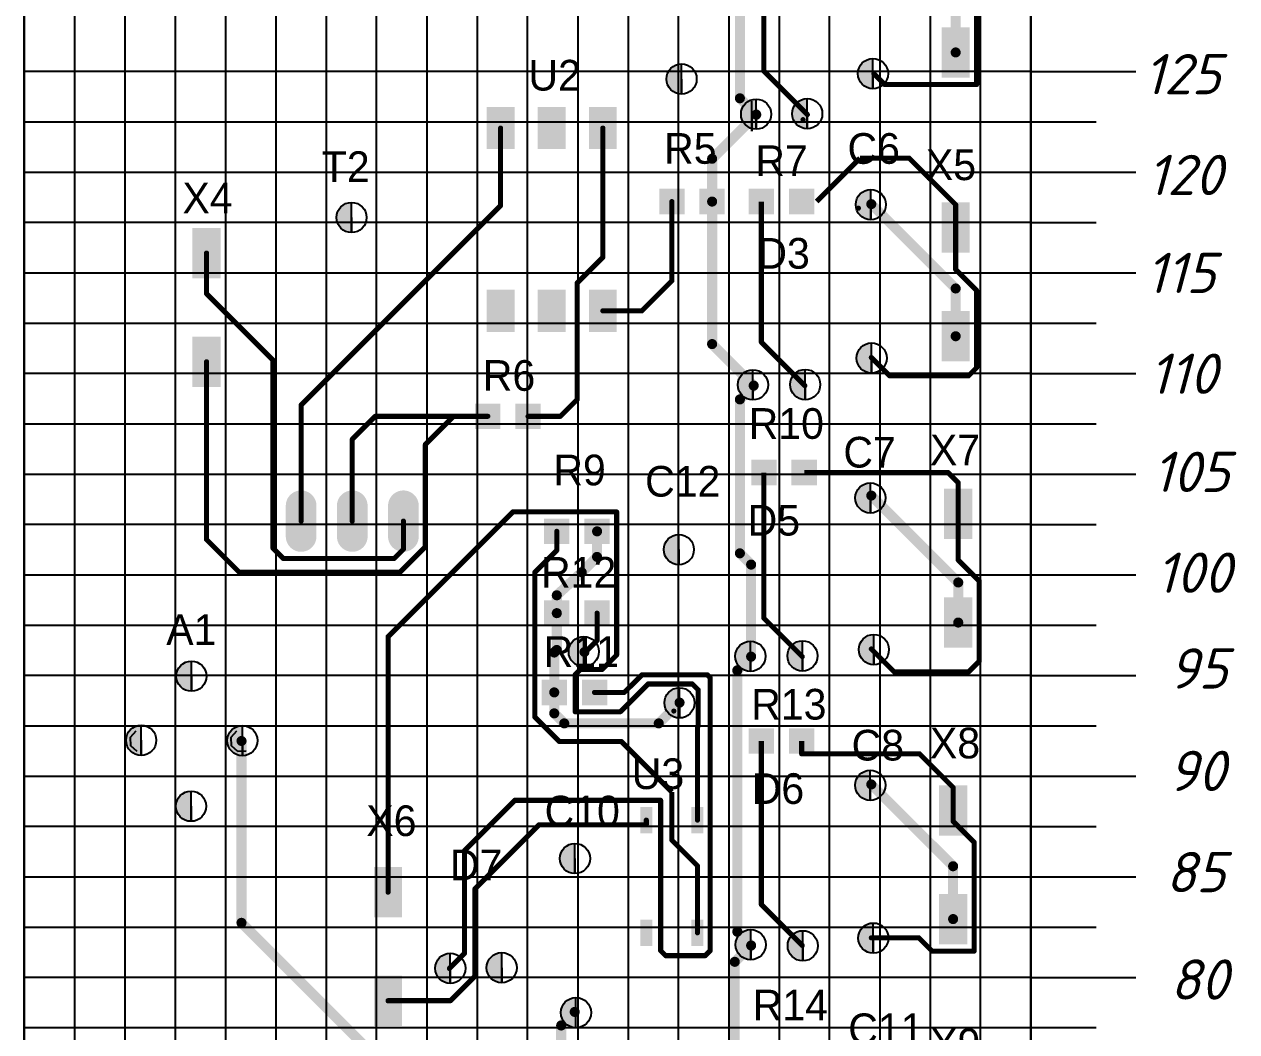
# Model space of a CAD drawing. Header units: millimetres. Extents: x 40 to 3761, y -469 to 920.
# Drawn here: x 2203.2 to 2323.6, y 179.5 to 279.6 of the extents above; entities that cross this region are included whole.
import ezdxf

# ---------------------------------------------------------------- set-up
doc = ezdxf.new("R2010")
doc.units = ezdxf.units.MM
doc.layers.get('Defpoints').update_dxf_attribs({"color": 5})
for name, color, linetype in [('3-размеры', 6, 'Continuous'), ('PDF _Текст', 7, 'Continuous'), ('TopLayer', 1, 'Continuous'), ('TopOverlay', 2, 'Continuous'), ('Слой1', 7, 'Continuous')]:
    doc.layers.add(name, color=color, linetype=linetype)
doc.styles.add('PDF ISOCPEUR Italic', font='isocpeui.ttf')
doc.dimstyles.new('ISO-25', dxfattribs={"dimtxt": 2.5, "dimasz": 2.5, "dimexe": 1.25, "dimexo": 0.625, "dimtad": 1, "dimtxsty": 'Standard', "dimcen": 2.5, "dimadec": 0, "dimazin": 0, "dimtfac": 1, "dimtmove": 0, "dimatfit": 3, "dimfxl": 1, "dimarcsym": 0})

# ---------------------------------------------------------------- blocks, each defined once
blk = doc.blocks.new('*U127')
blk.add_line((0, 1.97), (0, -1.97))
blk = doc.blocks.new('*U128')
at = {"color": 0, "linetype": 'ByBlock', "lineweight": -2, "transparency": 16777216}
for p in [(0, 0), (10, 0), (20, 0), (30, 0), (40, 0), (50, 0), (60, 0), (70, 0), (80, 0), (90, 0)]:
    blk.add_blockref('*U127', p, dxfattribs=at)
blk = doc.blocks.new('*U123')
blk.add_line((3.25, 0), (-3.25, 0))
blk = doc.blocks.new('*U124')
at = {"color": 0, "linetype": 'ByBlock', "lineweight": -2, "transparency": 16777216}
for p in [(0, 0), (0, -5), (0, -10), (0, -15), (0, -20), (0, -25), (0, -30), (0, -35), (0, -40), (0, -45), (0, -50), (0, -55), (0, -60), (0, -65), (0, -70), (0, -75), (0, -80), (0, -85), (0, -90), (0, -95)]:
    blk.add_blockref('*U123', p, dxfattribs=at)
blk = doc.blocks.new('*D138')
at = {"layer": '3-размеры', "color": 0, "lineweight": -2, "transparency": 16777216}
for p, q in [((2202.57, 329.89), (2185.7, 329.89)), ((2186.95, 327.39), (2186.95, 27.39)), ((2202.57, 24.89), (2185.7, 24.89))]:
    blk.add_line(p, q, dxfattribs=at)
at = {"layer": '3-размеры', "color": 0, "transparency": 16777216}
for points in [[(2186.53, 327.39), (2187.37, 327.39), (2186.95, 329.89)], [(2186.53, 27.39), (2187.37, 27.39), (2186.95, 24.89)]]:
    blk.add_solid(points, dxfattribs=at)
at = {"layer": 'Defpoints', "color": 0, "transparency": 16777216}
for p in [(2203.19, 329.89), (2186.95, 24.89), (2203.19, 24.89)]:
    blk.add_point(p, dxfattribs=at)
at = {"layer": '3-размеры', "color": 0, "transparency": 16777216, "insert": (2185.07, 177.39), "char_height": 2.5, "attachment_point": 5, "rotation": 90}
blk.add_mtext('150h12', dxfattribs=at)
blk = doc.blocks.new('*D134')
at = {"layer": '3-размеры', "color": 0, "lineweight": -2, "transparency": 16777216}
for p, q in [((2207.57, 319.89), (2195.61, 319.89)), ((2196.86, 317.39), (2196.86, 32.42)), ((2207.57, 29.92), (2195.61, 29.92))]:
    blk.add_line(p, q, dxfattribs=at)
at = {"layer": '3-размеры', "color": 0, "transparency": 16777216}
for points in [[(2196.44, 317.39), (2197.28, 317.39), (2196.86, 319.89)], [(2196.44, 32.42), (2197.28, 32.42), (2196.86, 29.92)]]:
    blk.add_solid(points, dxfattribs=at)
at = {"layer": 'Defpoints', "color": 0, "transparency": 16777216}
for p in [(2208.19, 319.89), (2196.86, 29.92), (2208.2, 29.92)]:
    blk.add_point(p, dxfattribs=at)
at = {"layer": '3-размеры', "color": 0, "transparency": 16777216, "insert": (2194.99, 174.91), "char_height": 2.5, "attachment_point": 5, "rotation": 90}
blk.add_mtext('145%%P0.2', dxfattribs=at)
blk = doc.blocks.new('*U129')
for p, q in [((5, 152.5), (5, -152.5)), ((-5, 147.5), (-5, -152.5)), ((0.01, -152.5), (0.01, 147.5))]:
    blk.add_line(p, q)
blk = doc.blocks.new('*U130')
at = {"color": 0, "linetype": 'ByBlock', "lineweight": -2, "transparency": 16777216}
for p in [(0, 0), (15, 0), (30, 0), (45, 0), (60, 0), (75, 0), (90, 0)]:
    blk.add_blockref('*U129', p, dxfattribs=at)
blk = doc.blocks.new('*U131')
for p, q in [((50, 5), (-50, 5)), ((-50, 0), (50, 0)), ((-50, -5), (50, -5))]:
    blk.add_line(p, q)
blk = doc.blocks.new('*U132')
at = {"color": 0, "linetype": 'ByBlock', "lineweight": -2, "transparency": 16777216}
for p in [(0, 240), (0, 225), (0, 210), (0, 195), (0, 180), (0, 165), (0, 150)]:
    blk.add_blockref('*U131', p, dxfattribs=at)

msp = doc.modelspace()

# ---------------------------------------------------------------- hatches: boundary and pattern name
h = msp.add_hatch(color=256)
h.dxf.hatch_style = 1
h.paths.add_polyline_path([(2287.5, 276.178, 0.4142136), (2286, 274.678, 0.4142136), (2287.5, 273.178), (2287.5, 274.678)])
h = msp.add_hatch(color=256)
h.dxf.hatch_style = 1
h.paths.add_polyline_path([(2268.489, 275.647, 0.4142136), (2266.989, 274.147, 0.4142136), (2268.489, 272.647), (2268.489, 274.147)])
h = msp.add_hatch(color=256)
h.dxf.hatch_style = 1
h.paths.add_polyline_path([(2275.898, 272.156, 0.4142136), (2274.398, 270.656, 0.4142136), (2275.898, 269.156), (2275.898, 270.656)])
h = msp.add_hatch(color=256)
h.dxf.hatch_style = 1
h.paths.add_polyline_path([(2280.973, 272.198, 0.4142136), (2279.473, 270.698, 0.4142136), (2280.973, 269.198), (2280.973, 270.698)])
h = msp.add_hatch(color=256)
h.dxf.hatch_style = 1
h.paths.add_polyline_path([(2287.29, 263.165, 0.4142136), (2285.79, 261.665, 0.4142136), (2287.29, 260.165), (2287.29, 261.665)])
h = msp.add_hatch(color=256)
h.dxf.hatch_style = 1
h.paths.add_polyline_path([(2235.706, 261.882, 0.4142136), (2234.206, 260.382, 0.4142136), (2235.706, 258.882), (2235.706, 260.382)])
h = msp.add_hatch(color=256)
h.dxf.hatch_style = 1
h.paths.add_polyline_path([(2287.37, 247.921, 0.4142136), (2285.87, 246.421, 0.4142136), (2287.37, 244.921), (2287.37, 246.421)])
h = msp.add_hatch(color=256)
h.dxf.hatch_style = 1
h.paths.add_polyline_path([(2275.578, 245.261, 0.4142136), (2274.078, 243.761, 0.4142136), (2275.578, 242.261), (2275.578, 243.761)])
h = msp.add_hatch(color=256)
h.dxf.hatch_style = 1
h.paths.add_polyline_path([(2280.772, 245.286, 0.4142136), (2279.272, 243.786, 0.4142136), (2280.772, 242.286), (2280.772, 243.786)])
h = msp.add_hatch(color=256)
h.dxf.hatch_style = 1
h.paths.add_polyline_path([(2287.246, 234.023, 0.4142136), (2285.746, 232.523, 0.4142136), (2287.246, 231.023), (2287.246, 232.523)])
h = msp.add_hatch(color=256)
h.dxf.hatch_style = 1
h.paths.add_polyline_path([(2268.222, 228.888, 0.4142136), (2266.722, 227.388, 0.4142136), (2268.222, 225.888), (2268.222, 227.388)])
h = msp.add_hatch(color=256)
h.dxf.hatch_style = 1
h.paths.add_polyline_path([(2258.776, 218.75, 0.4142136), (2257.276, 217.25, 0.4142136), (2258.776, 215.75), (2258.776, 217.25)])
h = msp.add_hatch(color=256)
h.dxf.hatch_style = 1
h.paths.add_polyline_path([(2275.332, 218.293, 0.4142136), (2273.832, 216.793, 0.4142136), (2275.332, 215.293), (2275.332, 216.793)])
h = msp.add_hatch(color=256)
h.dxf.hatch_style = 1
h.paths.add_polyline_path([(2280.502, 218.327, 0.4142136), (2279.002, 216.827, 0.4142136), (2280.502, 215.327), (2280.502, 216.827)])
h = msp.add_hatch(color=256)
h.dxf.hatch_style = 1
h.paths.add_polyline_path([(2287.594, 218.956, 0.4142136), (2286.094, 217.456, 0.4142136), (2287.594, 215.956), (2287.594, 217.456)])
h = msp.add_hatch(color=256)
h.dxf.hatch_style = 1
h.paths.add_polyline_path([(2219.797, 216.31, 0.4142136), (2218.297, 214.81, 0.4142136), (2219.797, 213.31), (2219.797, 214.81)])
h = msp.add_hatch(color=256)
h.dxf.hatch_style = 1
h.paths.add_polyline_path([(2268.283, 213.659, 0.4142136), (2266.783, 212.159, 0.4142136), (2268.283, 210.659), (2268.283, 212.159)])
h = msp.add_hatch(color=256)
h.dxf.hatch_style = 1
h.paths.add_polyline_path([(2214.808, 209.944, 0.4142136), (2213.308, 208.444, 0.4142136), (2214.808, 206.944), (2214.808, 208.444)])
h = msp.add_hatch(color=256)
h.dxf.hatch_style = 1
h.paths.add_polyline_path([(2224.861, 209.912, 0.4142136), (2223.361, 208.412, 0.4142136), (2224.861, 206.912), (2224.861, 208.412)])
h = msp.add_hatch(color=256)
h.dxf.hatch_style = 1
h.paths.add_polyline_path([(2287.234, 205.475, 0.4142136), (2285.734, 203.975, 0.4142136), (2287.234, 202.475), (2287.234, 203.975)])
h = msp.add_hatch(color=256)
h.dxf.hatch_style = 1
h.paths.add_polyline_path([(2219.758, 203.392, 0.4142136), (2218.258, 201.892, 0.4142136), (2219.758, 200.392), (2219.758, 201.892)])
h = msp.add_hatch(color=256)
h.dxf.hatch_style = 1
h.paths.add_polyline_path([(2257.898, 198.195, 0.4142136), (2256.398, 196.695, 0.4142136), (2257.898, 195.195), (2257.898, 196.695)])
h = msp.add_hatch(color=256)
h.dxf.hatch_style = 1
h.paths.add_polyline_path([(2275.36, 189.634, 0.4142136), (2273.86, 188.134, 0.4142136), (2275.36, 186.634), (2275.36, 188.134)])
h = msp.add_hatch(color=256)
h.dxf.hatch_style = 1
h.paths.add_polyline_path([(2280.534, 189.526, 0.4142136), (2279.034, 188.026, 0.4142136), (2280.534, 186.526), (2280.534, 188.026)])
h = msp.add_hatch(color=256)
h.dxf.hatch_style = 1
h.paths.add_polyline_path([(2287.538, 190.289, 0.4142136), (2286.038, 188.789, 0.4142136), (2287.538, 187.289), (2287.538, 188.789)])
h = msp.add_hatch(color=256)
h.dxf.hatch_style = 1
h.paths.add_polyline_path([(2245.514, 187.288, 0.4142136), (2244.014, 185.788, 0.4142136), (2245.514, 184.288), (2245.514, 185.788)])
h = msp.add_hatch(color=256)
h.dxf.hatch_style = 1
h.paths.add_polyline_path([(2250.621, 187.345, 0.4142136), (2249.121, 185.845, 0.4142136), (2250.621, 184.345), (2250.621, 185.845)])
h = msp.add_hatch(color=256)
h.dxf.hatch_style = 1
h.paths.add_polyline_path([(2258.001, 182.88, 0.4142136), (2256.501, 181.38, 0.4142136), (2258.001, 179.88)])

# ---------------------------------------------------------------- linework, layer by layer
for p, q in [((2203.192, 24.89), (2203.192, 324.89)), ((2303.192, 24.89), (2303.192, 324.89)), ((2303.192, 322.39), (2303.192, 24.89))]:
    msp.add_line(p, q)
at = {"layer": 'TopLayer'}
for p, q in [((2213.735, 208.754), (2214.308, 209.379)), ((2213.772, 207.907), (2213.735, 208.754)), ((2223.735, 208.754), (2224.308, 209.379)), ((2223.772, 207.907), (2223.735, 208.754)), ((2214.397, 207.334), (2213.772, 207.907)), ((2224.397, 207.334), (2223.772, 207.907)), ((2225.244, 207.371), (2224.397, 207.334))]:
    msp.add_line(p, q, dxfattribs=at)
for points, const_width in [([(2274.284, 272.231), (2274.284, 297.174)], 1), ([(2276.672, 274.923), (2276.672, 289.909)], 0.508), ([(2295.722, 276.785), (2295.722, 281.781)], 1), ([(2297.805, 273.602), (2297.805, 282.035)], 0.508), ([(2280.99, 270.605), (2276.672, 274.923)], 0.508), ([(2288.661, 273.602), (2287.594, 274.669)], 0.508), ([(2297.805, 273.602), (2288.661, 273.602)], 0.508), ([(2275.91, 270.605), (2274.284, 272.231)], 1), ([(2275.91, 270.605), (2271.528, 266.223)], 1), ([(2250.51, 261.563), (2250.51, 269.271)], 0.508), ([(2260.67, 256.432), (2260.67, 269.271)], 0.508), ([(2271.528, 261.969), (2271.528, 266.223)], 1), ([(2286.222, 266.287), (2281.904, 261.969)], 0.508), ([(2291.099, 266.287), (2286.222, 266.287)], 0.508), ([(2295.722, 261.664), (2291.099, 266.287)], 0.508), ([(2250.51, 261.563), (2230.698, 241.751)], 0.508), ([(2267.528, 254.095), (2267.528, 261.969)], 0.508), ([(2271.528, 247.809), (2271.528, 261.969)], 1), ([(2276.418, 247.999), (2276.418, 261.969)], 0.508), ([(2295.722, 253.333), (2287.34, 261.715)], 1), ([(2295.722, 259.391), (2295.722, 261.664)], 0.508), ([(2295.722, 255.213), (2295.722, 259.391)], 0.508), ([(2221.3, 252.825), (2221.3, 256.851)], 0.508), ([(2260.67, 256.432), (2258.13, 253.892)], 0.508), ([(2297.805, 253.13), (2295.722, 255.213)], 0.508), ([(2267.528, 254.095), (2264.544, 251.111)], 0.508), ([(2227.904, 246.221), (2221.3, 252.825)], 0.508), ([(2258.13, 242.31), (2258.13, 253.892)], 0.508), ([(2295.722, 248.591), (2295.722, 253.333)], 1), ([(2297.805, 245.459), (2297.805, 253.13)], 0.508), ([(2264.544, 251.111), (2260.67, 251.111)], 0.508), ([(2275.656, 243.681), (2271.528, 247.809)], 1), ([(2280.736, 243.681), (2276.418, 247.999)], 0.508), ([(2221.3, 228.39), (2221.3, 246.051)], 0.508), ([(2227.904, 227.527), (2227.904, 246.221)], 0.508), ([(2289.169, 244.646), (2287.34, 246.475)], 0.508), ([(2296.992, 244.646), (2289.169, 244.646)], 0.508), ([(2297.805, 245.459), (2296.992, 244.646)], 0.508), ([(2275.656, 243.681), (2274.284, 242.31)], 1), ([(2258.13, 242.31), (2256.454, 240.633)], 0.508), ([(2274.284, 227.019), (2274.284, 242.31)], 1), ([(2230.698, 230.219), (2230.698, 241.751)], 0.508), ([(2238.064, 240.633), (2235.778, 238.347)], 0.508), ([(2245.836, 240.633), (2238.064, 240.633)], 0.508), ([(2245.836, 240.633), (2243.042, 237.839)], 0.508), ([(2249.24, 240.633), (2245.836, 240.633)], 0.508), ([(2256.454, 240.633), (2253.24, 240.633)], 0.508), ([(2235.778, 230.219), (2235.778, 238.347)], 0.508), ([(2243.042, 227.679), (2243.042, 237.839)], 0.508), ([(2276.672, 220.567), (2276.672, 235.045)], 0.508), ([(2294.96, 235.045), (2280.672, 235.045)], 0.508), ([(2295.976, 234.029), (2294.96, 235.045)], 0.508), ([(2295.976, 230.943), (2295.976, 234.029)], 0.508), ([(2230.698, 231.743), (2230.698, 228.695)], 3.048), ([(2235.778, 231.743), (2235.778, 228.695)], 3.048), ([(2240.858, 231.743), (2240.858, 228.695)], 3.048), ([(2295.976, 224.123), (2287.34, 232.759)], 1), ([(2251.729, 231.134), (2239.334, 218.738)], 0.508), ([(2262.042, 231.134), (2251.729, 231.134)], 0.508), ([(2262.042, 216.913), (2262.042, 231.134)], 0.508), ([(2240.858, 227.419), (2240.858, 230.219)], 0.508), ([(2295.976, 226.358), (2295.976, 230.943)], 0.508), ([(2256.098, 227.324), (2256.098, 229.203)], 0.508), ([(2260.098, 226.663), (2260.098, 229.203)], 1), ([(2224.551, 225.139), (2221.3, 228.39)], 0.508), ([(2228.92, 226.511), (2227.904, 227.527)], 0.508), ([(2240.858, 227.419), (2239.95, 226.511)], 0.508), ([(2243.042, 227.679), (2240.502, 225.139)], 0.508), ([(2239.95, 226.511), (2228.92, 226.511)], 0.508), ([(2256.098, 227.324), (2253.914, 225.139)], 0.508), ([(2260.098, 226.663), (2258.574, 225.139)], 1), ([(2275.402, 225.901), (2274.284, 227.019)], 1), ([(2298.059, 224.276), (2295.976, 226.358)], 0.508), ([(2240.502, 225.139), (2224.551, 225.139)], 0.508), ([(2253.914, 210.763), (2253.914, 225.139)], 0.508), ([(2258.574, 225.139), (2256.098, 222.853)], 1), ([(2275.402, 216.757), (2275.402, 225.901)], 1), ([(2295.976, 220.143), (2295.976, 224.123)], 1), ([(2298.059, 216.3), (2298.059, 224.276)], 0.508), ([(2256.098, 221.075), (2256.098, 222.853)], 1), ([(2256.098, 217.418), (2256.098, 221.075)], 1), ([(2260.098, 218.37), (2260.098, 221.075)], 0.508), ([(2280.482, 216.757), (2276.672, 220.567)], 0.508), ([(2239.334, 193.351), (2239.334, 218.738)], 0.508), ([(2260.098, 218.37), (2258.892, 217.164)], 0.508), ([(2256.098, 217.418), (2255.844, 217.164)], 1), ([(2255.844, 213.201), (2255.844, 217.164)], 1), ([(2262.042, 216.913), (2260.615, 215.487)], 0.508), ([(2275.402, 216.757), (2274.03, 215.386)], 1), ([(2289.626, 215.233), (2287.34, 217.519)], 0.508), ([(2258.435, 215.487), (2257.927, 214.979)], 0.508), ([(2260.615, 215.487), (2258.435, 215.487)], 0.508), ([(2274.03, 189.427), (2274.03, 215.386)], 1), ([(2298.059, 216.3), (2296.992, 215.233)], 0.508), ([(2257.927, 211.277), (2257.927, 214.979)], 0.508), ([(2264.55, 214.947), (2262.804, 213.201)], 0.508), ([(2271.052, 214.947), (2264.55, 214.947)], 0.508), ([(2271.338, 214.661), (2271.052, 214.947)], 0.508), ([(2271.338, 187.547), (2271.338, 214.661)], 0.508), ([(2296.992, 215.233), (2289.626, 215.233)], 0.508), ([(2255.844, 211.118), (2255.844, 213.201)], 1), ([(2262.804, 213.201), (2259.844, 213.201)], 0.508), ([(2265.166, 214.039), (2262.404, 211.277)], 0.508), ([(2269.56, 214.039), (2265.166, 214.039)], 0.508), ([(2270.144, 213.455), (2269.56, 214.039)], 0.508), ([(2270.144, 209.874), (2270.144, 213.455)], 0.508), ([(2268.29, 212.185), (2266.228, 210.123)], 1), ([(2256.352, 208.324), (2253.914, 210.763)], 0.508), ([(2256.839, 210.123), (2255.844, 211.118)], 1), ([(2262.404, 211.277), (2257.927, 211.277)], 0.508), ([(2266.228, 210.123), (2256.839, 210.123)], 1), ([(2270.144, 209.874), (2270.068, 209.798)], 0.508), ([(2270.068, 200.513), (2270.068, 209.798)], 0.508), ([(2224.776, 190.306), (2224.776, 208.375)], 1), ([(2262.499, 208.324), (2256.352, 208.324)], 0.508), ([(2267.528, 203.295), (2262.499, 208.324)], 0.508), ([(2276.418, 192.119), (2276.418, 208.375)], 0.508), ([(2280.418, 207.105), (2280.418, 208.375)], 0.508), ([(2292.115, 207.105), (2280.418, 207.105)], 0.508), ([(2295.468, 203.752), (2292.115, 207.105)], 0.508), ([(2295.468, 195.929), (2287.34, 204.057)], 1), ([(2295.468, 201.479), (2295.468, 203.752)], 0.508), ([(2251.932, 202.482), (2246.925, 197.475)], 0.508), ([(2266.41, 202.482), (2251.932, 202.482)], 0.508), ([(2266.41, 187.547), (2266.41, 202.482)], 0.508), ([(2267.528, 198.52), (2267.528, 203.295)], 0.508), ([(2295.468, 200.4), (2295.468, 201.479)], 0.508), ([(2254.32, 200.044), (2247.97, 193.694)], 0.508), ([(2264.988, 200.044), (2254.32, 200.044)], 0.508), ([(2264.988, 200.044), (2264.988, 200.513)], 0.508), ([(2297.551, 198.317), (2295.468, 200.4)], 0.508), ([(2270.068, 195.98), (2267.528, 198.52)], 0.508), ([(2246.925, 187.265), (2246.925, 197.475)], 0.508), ([(2297.551, 187.496), (2297.551, 198.317)], 0.508), ([(2295.468, 190.679), (2295.468, 195.929)], 1), ([(2270.068, 189.313), (2270.068, 195.98)], 0.508), ([(2247.97, 185.007), (2247.97, 193.694)], 0.508), ([(2280.482, 188.055), (2276.418, 192.119)], 0.508), ([(2239.778, 175.304), (2224.776, 190.306)], 1), ([(2275.402, 188.055), (2274.03, 189.427)], 1), ([(2275.402, 188.055), (2273.776, 186.43)], 1), ([(2292.064, 188.817), (2287.34, 188.817)], 0.508), ([(2293.385, 187.496), (2292.064, 188.817)], 0.508), ([(2246.925, 187.265), (2245.43, 185.769)], 0.508), ([(2266.918, 187.039), (2266.41, 187.547)], 0.508), ([(2270.83, 187.039), (2266.918, 187.039)], 0.508), ([(2271.338, 187.547), (2270.83, 187.039)], 0.508), ([(2273.776, 158.947), (2273.776, 186.43)], 1), ([(2297.551, 187.496), (2293.385, 187.496)], 0.508), ([(2247.97, 185.007), (2245.532, 182.569)], 0.508), ([(2245.532, 182.569), (2239.334, 182.569)], 0.508), ([(2239.334, 182.551), (2239.334, 182.569)], 0.508), ([(2257.876, 181.451), (2256.53, 180.105)], 1), ([(2256.53, 173.847), (2256.53, 180.105)], 1)]:
    msp.add_lwpolyline(points, dxfattribs=dict(at, const_width=const_width))
for points, const_width in [([(2295.972, 276.785, -1), (2295.472, 276.785, -1)], 0.5), ([(2276.799, 274.923, -1), (2276.545, 274.923, -1)], 0.254), ([(2276.799, 274.923, -1), (2276.545, 274.923, -1)], 0.254), ([(2287.721, 274.669, -1), (2287.467, 274.669, -1)], 0.254), ([(2288.788, 273.602, -1), (2288.534, 273.602, -1)], 0.254), ([(2288.788, 273.602, -1), (2288.534, 273.602, -1)], 0.254), ([(2297.932, 273.602, -1), (2297.678, 273.602, -1)], 0.254), ([(2297.932, 273.602, -1), (2297.678, 273.602, -1)], 0.254), ([(2274.534, 272.231, -1), (2274.034, 272.231, -1)], 0.5), ([(2274.534, 272.231, -1), (2274.034, 272.231, -1)], 0.5), ([(2276.16, 270.605, -1), (2275.66, 270.605, -1)], 0.5), ([(2276.16, 270.605, -1), (2275.66, 270.605, -1)], 0.5), ([(2280.684, 270.107, -1), (2280.43, 270.107, -1)], 0.254), ([(2281.117, 270.605, -1), (2280.863, 270.605, -1)], 0.254), ([(2250.637, 269.271, -1), (2250.383, 269.271, -1)], 0.254), ([(2260.797, 269.271, -1), (2260.543, 269.271, -1)], 0.254), ([(2271.778, 266.223, -1), (2271.278, 266.223, -1)], 0.5), ([(2271.778, 266.223, -1), (2271.278, 266.223, -1)], 0.5), ([(2291.226, 266.287, -1), (2290.972, 266.287, -1)], 0.254), ([(2291.226, 266.287, -1), (2290.972, 266.287, -1)], 0.254), ([(2250.637, 261.563, -1), (2250.383, 261.563, -1)], 0.254), ([(2250.637, 261.563, -1), (2250.383, 261.563, -1)], 0.254), ([(2267.655, 261.969, -1), (2267.401, 261.969, -1)], 0.254), ([(2271.778, 261.969, -1), (2271.278, 261.969, -1)], 0.5), ([(2271.778, 261.969, -1), (2271.278, 261.969, -1)], 0.5), ([(2286.191, 261.311, -1), (2285.937, 261.311, -1)], 0.254), ([(2286.191, 261.311, -1), (2285.937, 261.311, -1)], 0.254), ([(2287.59, 261.715, -1), (2287.09, 261.715, -1)], 0.5), ([(2295.849, 261.664, -1), (2295.595, 261.664, -1)], 0.254), ([(2295.849, 261.664, -1), (2295.595, 261.664, -1)], 0.254), ([(2295.849, 259.391, -1), (2295.595, 259.391, -1)], 0.254), ([(2295.849, 259.391, -1), (2295.595, 259.391, -1)], 0.254), ([(2221.427, 256.851, -1), (2221.173, 256.851, -1)], 0.254), ([(2260.797, 256.432, -1), (2260.543, 256.432, -1)], 0.254), ([(2260.797, 256.432, -1), (2260.543, 256.432, -1)], 0.254), ([(2295.849, 255.213, -1), (2295.595, 255.213, -1)], 0.254), ([(2295.849, 255.213, -1), (2295.595, 255.213, -1)], 0.254), ([(2267.655, 254.095, -1), (2267.401, 254.095, -1)], 0.254), ([(2267.655, 254.095, -1), (2267.401, 254.095, -1)], 0.254), ([(2221.427, 252.825, -1), (2221.173, 252.825, -1)], 0.254), ([(2221.427, 252.825, -1), (2221.173, 252.825, -1)], 0.254), ([(2258.257, 253.892, -1), (2258.003, 253.892, -1)], 0.254), ([(2258.257, 253.892, -1), (2258.003, 253.892, -1)], 0.254), ([(2295.972, 253.333, -1), (2295.472, 253.333, -1)], 0.5), ([(2295.972, 253.333, -1), (2295.472, 253.333, -1)], 0.5), ([(2297.932, 253.13, -1), (2297.678, 253.13, -1)], 0.254), ([(2297.932, 253.13, -1), (2297.678, 253.13, -1)], 0.254), ([(2260.797, 251.111, -1), (2260.543, 251.111, -1)], 0.254), ([(2264.671, 251.111, -1), (2264.417, 251.111, -1)], 0.254), ([(2264.671, 251.111, -1), (2264.417, 251.111, -1)], 0.254), ([(2271.778, 247.809, -1), (2271.278, 247.809, -1)], 0.5), ([(2271.778, 247.809, -1), (2271.278, 247.809, -1)], 0.5), ([(2276.545, 247.999, -1), (2276.291, 247.999, -1)], 0.254), ([(2276.545, 247.999, -1), (2276.291, 247.999, -1)], 0.254), ([(2295.972, 248.591, -1), (2295.472, 248.591, -1)], 0.5), ([(2221.427, 246.051, -1), (2221.173, 246.051, -1)], 0.254), ([(2228.031, 246.221, -1), (2227.777, 246.221, -1)], 0.254), ([(2228.031, 246.221, -1), (2227.777, 246.221, -1)], 0.254), ([(2287.467, 246.475, -1), (2287.213, 246.475, -1)], 0.254), ([(2289.296, 244.646, -1), (2289.042, 244.646, -1)], 0.254), ([(2289.296, 244.646, -1), (2289.042, 244.646, -1)], 0.254), ([(2297.119, 244.646, -1), (2296.865, 244.646, -1)], 0.254), ([(2297.119, 244.646, -1), (2296.865, 244.646, -1)], 0.254), ([(2297.932, 245.459, -1), (2297.678, 245.459, -1)], 0.254), ([(2297.932, 245.459, -1), (2297.678, 245.459, -1)], 0.254), ([(2275.906, 243.681, -1), (2275.406, 243.681, -1)], 0.5), ([(2275.906, 243.681, -1), (2275.406, 243.681, -1)], 0.5), ([(2280.863, 243.681, -1), (2280.609, 243.681, -1)], 0.254), ([(2258.257, 242.31, -1), (2258.003, 242.31, -1)], 0.254), ([(2258.257, 242.31, -1), (2258.003, 242.31, -1)], 0.254), ([(2274.534, 242.31, -1), (2274.034, 242.31, -1)], 0.5), ([(2274.534, 242.31, -1), (2274.034, 242.31, -1)], 0.5), ([(2230.825, 241.751, -1), (2230.571, 241.751, -1)], 0.254), ([(2230.825, 241.751, -1), (2230.571, 241.751, -1)], 0.254), ([(2238.191, 240.633, -1), (2237.937, 240.633, -1)], 0.254), ([(2238.191, 240.633, -1), (2237.937, 240.633, -1)], 0.254), ([(2245.963, 240.633, -1), (2245.709, 240.633, -1)], 0.254), ([(2245.963, 240.633, -1), (2245.709, 240.633, -1)], 0.254), ([(2245.963, 240.633, -1), (2245.709, 240.633, -1)], 0.254), ([(2249.367, 240.633, -1), (2249.113, 240.633, -1)], 0.254), ([(2253.367, 240.633, -1), (2253.113, 240.633, -1)], 0.254), ([(2256.581, 240.633, -1), (2256.327, 240.633, -1)], 0.254), ([(2256.581, 240.633, -1), (2256.327, 240.633, -1)], 0.254), ([(2235.905, 238.347, -1), (2235.651, 238.347, -1)], 0.254), ([(2235.905, 238.347, -1), (2235.651, 238.347, -1)], 0.254), ([(2243.169, 237.839, -1), (2242.915, 237.839, -1)], 0.254), ([(2243.169, 237.839, -1), (2242.915, 237.839, -1)], 0.254), ([(2295.087, 235.045, -1), (2294.833, 235.045, -1)], 0.254), ([(2295.087, 235.045, -1), (2294.833, 235.045, -1)], 0.254), ([(2296.103, 234.029, -1), (2295.849, 234.029, -1)], 0.254), ([(2296.103, 234.029, -1), (2295.849, 234.029, -1)], 0.254), ([(2231.46, 231.743, -1), (2229.936, 231.743, -1)], 1.524), ([(2236.54, 231.743, -1), (2235.016, 231.743, -1)], 1.524), ([(2241.62, 231.743, -1), (2240.096, 231.743, -1)], 1.524), ([(2287.59, 232.759, -1), (2287.09, 232.759, -1)], 0.5), ([(2251.856, 231.134, -1), (2251.602, 231.134, -1)], 0.254), ([(2251.856, 231.134, -1), (2251.602, 231.134, -1)], 0.254), ([(2262.169, 231.134, -1), (2261.915, 231.134, -1)], 0.254), ([(2262.169, 231.134, -1), (2261.915, 231.134, -1)], 0.254), ([(2231.46, 228.695, -1), (2229.936, 228.695, -1)], 1.524), ([(2230.825, 230.219, -1), (2230.571, 230.219, -1)], 0.254), ([(2236.54, 228.695, -1), (2235.016, 228.695, -1)], 1.524), ([(2235.905, 230.219, -1), (2235.651, 230.219, -1)], 0.254), ([(2241.62, 228.695, -1), (2240.096, 228.695, -1)], 1.524), ([(2240.985, 230.219, -1), (2240.731, 230.219, -1)], 0.254), ([(2296.103, 230.943, -1), (2295.849, 230.943, -1)], 0.254), ([(2296.103, 230.943, -1), (2295.849, 230.943, -1)], 0.254), ([(2256.225, 229.203, -1), (2255.971, 229.203, -1)], 0.254), ([(2260.348, 229.203, -1), (2259.848, 229.203, -1)], 0.5), ([(2221.427, 228.39, -1), (2221.173, 228.39, -1)], 0.254), ([(2221.427, 228.39, -1), (2221.173, 228.39, -1)], 0.254), ([(2228.031, 227.527, -1), (2227.777, 227.527, -1)], 0.254), ([(2228.031, 227.527, -1), (2227.777, 227.527, -1)], 0.254), ([(2240.985, 227.419, -1), (2240.731, 227.419, -1)], 0.254), ([(2240.985, 227.419, -1), (2240.731, 227.419, -1)], 0.254), ([(2243.169, 227.679, -1), (2242.915, 227.679, -1)], 0.254), ([(2243.169, 227.679, -1), (2242.915, 227.679, -1)], 0.254), ([(2229.047, 226.511, -1), (2228.793, 226.511, -1)], 0.254), ([(2229.047, 226.511, -1), (2228.793, 226.511, -1)], 0.254), ([(2240.077, 226.511, -1), (2239.823, 226.511, -1)], 0.254), ([(2240.077, 226.511, -1), (2239.823, 226.511, -1)], 0.254), ([(2256.225, 227.324, -1), (2255.971, 227.324, -1)], 0.254), ([(2256.225, 227.324, -1), (2255.971, 227.324, -1)], 0.254), ([(2260.348, 226.663, -1), (2259.848, 226.663, -1)], 0.5), ([(2260.348, 226.663, -1), (2259.848, 226.663, -1)], 0.5), ([(2274.534, 227.019, -1), (2274.034, 227.019, -1)], 0.5), ([(2274.534, 227.019, -1), (2274.034, 227.019, -1)], 0.5), ([(2296.103, 226.358, -1), (2295.849, 226.358, -1)], 0.254), ([(2296.103, 226.358, -1), (2295.849, 226.358, -1)], 0.254), ([(2224.678, 225.139, -1), (2224.424, 225.139, -1)], 0.254), ([(2224.678, 225.139, -1), (2224.424, 225.139, -1)], 0.254), ([(2240.629, 225.139, -1), (2240.375, 225.139, -1)], 0.254), ([(2240.629, 225.139, -1), (2240.375, 225.139, -1)], 0.254), ([(2254.041, 225.139, -1), (2253.787, 225.139, -1)], 0.254), ([(2254.041, 225.139, -1), (2253.787, 225.139, -1)], 0.254), ([(2258.824, 225.139, -1), (2258.324, 225.139, -1)], 0.5), ([(2258.824, 225.139, -1), (2258.324, 225.139, -1)], 0.5), ([(2275.652, 225.901, -1), (2275.152, 225.901, -1)], 0.5), ([(2275.652, 225.901, -1), (2275.152, 225.901, -1)], 0.5), ([(2296.226, 224.123, -1), (2295.726, 224.123, -1)], 0.5), ([(2296.226, 224.123, -1), (2295.726, 224.123, -1)], 0.5), ([(2298.186, 224.276, -1), (2297.932, 224.276, -1)], 0.254), ([(2298.186, 224.276, -1), (2297.932, 224.276, -1)], 0.254), ([(2256.348, 222.853, -1), (2255.848, 222.853, -1)], 0.5), ([(2256.348, 222.853, -1), (2255.848, 222.853, -1)], 0.5), ([(2256.348, 221.075, -1), (2255.848, 221.075, -1)], 0.5), ([(2256.348, 221.075, -1), (2255.848, 221.075, -1)], 0.5), ([(2260.225, 221.075, -1), (2259.971, 221.075, -1)], 0.254), ([(2276.799, 220.567, -1), (2276.545, 220.567, -1)], 0.254), ([(2276.799, 220.567, -1), (2276.545, 220.567, -1)], 0.254), ([(2296.226, 220.143, -1), (2295.726, 220.143, -1)], 0.5), ([(2239.461, 218.738, -1), (2239.207, 218.738, -1)], 0.254), ([(2239.461, 218.738, -1), (2239.207, 218.738, -1)], 0.254), ([(2260.225, 218.37, -1), (2259.971, 218.37, -1)], 0.254), ([(2260.225, 218.37, -1), (2259.971, 218.37, -1)], 0.254), ([(2256.094, 217.164, -1), (2255.594, 217.164, -1)], 0.5), ([(2256.094, 217.164, -1), (2255.594, 217.164, -1)], 0.5), ([(2256.348, 217.418, -1), (2255.848, 217.418, -1)], 0.5), ([(2256.348, 217.418, -1), (2255.848, 217.418, -1)], 0.5), ([(2259.096, 217.214, -1), (2258.596, 217.214, -1)], 0.5), ([(2259.096, 217.214, -1), (2258.596, 217.214, -1)], 0.5), ([(2259.019, 217.164, -1), (2258.765, 217.164, -1)], 0.254), ([(2262.169, 216.913, -1), (2261.915, 216.913, -1)], 0.254), ([(2262.169, 216.913, -1), (2261.915, 216.913, -1)], 0.254), ([(2275.652, 216.757, -1), (2275.152, 216.757, -1)], 0.5), ([(2275.652, 216.757, -1), (2275.152, 216.757, -1)], 0.5), ([(2280.609, 216.757, -1), (2280.355, 216.757, -1)], 0.254), ([(2287.467, 217.519, -1), (2287.213, 217.519, -1)], 0.254), ([(2258.562, 215.487, -1), (2258.308, 215.487, -1)], 0.254), ([(2258.562, 215.487, -1), (2258.308, 215.487, -1)], 0.254), ([(2260.742, 215.487, -1), (2260.488, 215.487, -1)], 0.254), ([(2260.742, 215.487, -1), (2260.488, 215.487, -1)], 0.254), ([(2274.28, 215.386, -1), (2273.78, 215.386, -1)], 0.5), ([(2274.28, 215.386, -1), (2273.78, 215.386, -1)], 0.5), ([(2298.186, 216.3, -1), (2297.932, 216.3, -1)], 0.254), ([(2298.186, 216.3, -1), (2297.932, 216.3, -1)], 0.254), ([(2258.054, 214.979, -1), (2257.8, 214.979, -1)], 0.254), ([(2258.054, 214.979, -1), (2257.8, 214.979, -1)], 0.254), ([(2264.677, 214.947, -1), (2264.423, 214.947, -1)], 0.254), ([(2264.677, 214.947, -1), (2264.423, 214.947, -1)], 0.254), ([(2271.179, 214.947, -1), (2270.925, 214.947, -1)], 0.254), ([(2271.179, 214.947, -1), (2270.925, 214.947, -1)], 0.254), ([(2271.465, 214.661, -1), (2271.211, 214.661, -1)], 0.254), ([(2271.465, 214.661, -1), (2271.211, 214.661, -1)], 0.254), ([(2289.753, 215.233, -1), (2289.499, 215.233, -1)], 0.254), ([(2289.753, 215.233, -1), (2289.499, 215.233, -1)], 0.254), ([(2297.119, 215.233, -1), (2296.865, 215.233, -1)], 0.254), ([(2297.119, 215.233, -1), (2296.865, 215.233, -1)], 0.254), ([(2256.094, 213.201, -1), (2255.594, 213.201, -1)], 0.5), ([(2256.094, 213.201, -1), (2255.594, 213.201, -1)], 0.5), ([(2259.971, 213.201, -1), (2259.717, 213.201, -1)], 0.254), ([(2262.931, 213.201, -1), (2262.677, 213.201, -1)], 0.254), ([(2262.931, 213.201, -1), (2262.677, 213.201, -1)], 0.254), ([(2265.293, 214.039, -1), (2265.039, 214.039, -1)], 0.254), ([(2265.293, 214.039, -1), (2265.039, 214.039, -1)], 0.254), ([(2269.687, 214.039, -1), (2269.433, 214.039, -1)], 0.254), ([(2269.687, 214.039, -1), (2269.433, 214.039, -1)], 0.254), ([(2270.271, 213.455, -1), (2270.017, 213.455, -1)], 0.254), ([(2270.271, 213.455, -1), (2270.017, 213.455, -1)], 0.254), ([(2268.54, 212.185, -1), (2268.04, 212.185, -1)], 0.5), ([(2254.041, 210.763, -1), (2253.787, 210.763, -1)], 0.254), ([(2254.041, 210.763, -1), (2253.787, 210.763, -1)], 0.254), ([(2256.094, 211.118, -1), (2255.594, 211.118, -1)], 0.5), ([(2256.094, 211.118, -1), (2255.594, 211.118, -1)], 0.5), ([(2258.054, 211.277, -1), (2257.8, 211.277, -1)], 0.254), ([(2258.054, 211.277, -1), (2257.8, 211.277, -1)], 0.254), ([(2262.531, 211.277, -1), (2262.277, 211.277, -1)], 0.254), ([(2262.531, 211.277, -1), (2262.277, 211.277, -1)], 0.254), ([(2267.848, 211.349, -1), (2267.594, 211.349, -1)], 0.254), ([(2267.848, 211.349, -1), (2267.594, 211.349, -1)], 0.254), ([(2257.089, 210.123, -1), (2256.589, 210.123, -1)], 0.5), ([(2257.089, 210.123, -1), (2256.589, 210.123, -1)], 0.5), ([(2266.478, 210.123, -1), (2265.978, 210.123, -1)], 0.5), ([(2266.478, 210.123, -1), (2265.978, 210.123, -1)], 0.5), ([(2270.195, 209.798, -1), (2269.941, 209.798, -1)], 0.254), ([(2270.195, 209.798, -1), (2269.941, 209.798, -1)], 0.254), ([(2270.271, 209.874, -1), (2270.017, 209.874, -1)], 0.254), ([(2270.271, 209.874, -1), (2270.017, 209.874, -1)], 0.254), ([(2225.026, 208.375, -1), (2224.526, 208.375, -1)], 0.5), ([(2256.479, 208.324, -1), (2256.225, 208.324, -1)], 0.254), ([(2256.479, 208.324, -1), (2256.225, 208.324, -1)], 0.254), ([(2262.626, 208.324, -1), (2262.372, 208.324, -1)], 0.254), ([(2262.626, 208.324, -1), (2262.372, 208.324, -1)], 0.254), ([(2280.545, 207.105, -1), (2280.291, 207.105, -1)], 0.254), ([(2280.545, 207.105, -1), (2280.291, 207.105, -1)], 0.254), ([(2292.242, 207.105, -1), (2291.988, 207.105, -1)], 0.254), ([(2292.242, 207.105, -1), (2291.988, 207.105, -1)], 0.254), ([(2287.59, 204.057, -1), (2287.09, 204.057, -1)], 0.5), ([(2295.595, 203.752, -1), (2295.341, 203.752, -1)], 0.254), ([(2295.595, 203.752, -1), (2295.341, 203.752, -1)], 0.254), ([(2252.059, 202.482, -1), (2251.805, 202.482, -1)], 0.254), ([(2252.059, 202.482, -1), (2251.805, 202.482, -1)], 0.254), ([(2266.537, 202.482, -1), (2266.283, 202.482, -1)], 0.254), ([(2266.537, 202.482, -1), (2266.283, 202.482, -1)], 0.254), ([(2295.595, 201.479, -1), (2295.341, 201.479, -1)], 0.254), ([(2295.595, 201.479, -1), (2295.341, 201.479, -1)], 0.254), ([(2254.447, 200.044, -1), (2254.193, 200.044, -1)], 0.254), ([(2254.447, 200.044, -1), (2254.193, 200.044, -1)], 0.254), ([(2265.115, 200.513, -1), (2264.861, 200.513, -1)], 0.254), ([(2265.115, 200.044, -1), (2264.861, 200.044, -1)], 0.254), ([(2265.115, 200.044, -1), (2264.861, 200.044, -1)], 0.254), ([(2270.195, 200.513, -1), (2269.941, 200.513, -1)], 0.254), ([(2295.595, 200.4, -1), (2295.341, 200.4, -1)], 0.254), ([(2295.595, 200.4, -1), (2295.341, 200.4, -1)], 0.254), ([(2267.655, 198.52, -1), (2267.401, 198.52, -1)], 0.254), ([(2267.655, 198.52, -1), (2267.401, 198.52, -1)], 0.254), ([(2247.052, 197.475, -1), (2246.798, 197.475, -1)], 0.254), ([(2247.052, 197.475, -1), (2246.798, 197.475, -1)], 0.254), ([(2297.678, 198.317, -1), (2297.424, 198.317, -1)], 0.254), ([(2297.678, 198.317, -1), (2297.424, 198.317, -1)], 0.254), ([(2295.718, 195.929, -1), (2295.218, 195.929, -1)], 0.5), ([(2295.718, 195.929, -1), (2295.218, 195.929, -1)], 0.5), ([(2270.195, 195.98, -1), (2269.941, 195.98, -1)], 0.254), ([(2270.195, 195.98, -1), (2269.941, 195.98, -1)], 0.254), ([(2248.097, 193.694, -1), (2247.843, 193.694, -1)], 0.254), ([(2248.097, 193.694, -1), (2247.843, 193.694, -1)], 0.254), ([(2239.461, 193.351, -1), (2239.207, 193.351, -1)], 0.254), ([(2276.545, 192.119, -1), (2276.291, 192.119, -1)], 0.254), ([(2276.545, 192.119, -1), (2276.291, 192.119, -1)], 0.254), ([(2225.026, 190.306, -1), (2224.526, 190.306, -1)], 0.5), ([(2225.026, 190.306, -1), (2224.526, 190.306, -1)], 0.5), ([(2295.718, 190.679, -1), (2295.218, 190.679, -1)], 0.5), ([(2270.195, 189.313, -1), (2269.941, 189.313, -1)], 0.254), ([(2274.28, 189.427, -1), (2273.78, 189.427, -1)], 0.5), ([(2274.28, 189.427, -1), (2273.78, 189.427, -1)], 0.5), ([(2275.652, 188.055, -1), (2275.152, 188.055, -1)], 0.5), ([(2275.652, 188.055, -1), (2275.152, 188.055, -1)], 0.5), ([(2280.609, 188.055, -1), (2280.355, 188.055, -1)], 0.254), ([(2287.467, 188.817, -1), (2287.213, 188.817, -1)], 0.254), ([(2292.191, 188.817, -1), (2291.937, 188.817, -1)], 0.254), ([(2292.191, 188.817, -1), (2291.937, 188.817, -1)], 0.254), ([(2247.052, 187.265, -1), (2246.798, 187.265, -1)], 0.254), ([(2247.052, 187.265, -1), (2246.798, 187.265, -1)], 0.254), ([(2266.537, 187.547, -1), (2266.283, 187.547, -1)], 0.254), ([(2266.537, 187.547, -1), (2266.283, 187.547, -1)], 0.254), ([(2267.045, 187.039, -1), (2266.791, 187.039, -1)], 0.254), ([(2267.045, 187.039, -1), (2266.791, 187.039, -1)], 0.254), ([(2270.957, 187.039, -1), (2270.703, 187.039, -1)], 0.254), ([(2270.957, 187.039, -1), (2270.703, 187.039, -1)], 0.254), ([(2271.465, 187.547, -1), (2271.211, 187.547, -1)], 0.254), ([(2271.465, 187.547, -1), (2271.211, 187.547, -1)], 0.254), ([(2274.026, 186.43, -1), (2273.526, 186.43, -1)], 0.5), ([(2274.026, 186.43, -1), (2273.526, 186.43, -1)], 0.5), ([(2293.512, 187.496, -1), (2293.258, 187.496, -1)], 0.254), ([(2293.512, 187.496, -1), (2293.258, 187.496, -1)], 0.254), ([(2297.678, 187.496, -1), (2297.424, 187.496, -1)], 0.254), ([(2297.678, 187.496, -1), (2297.424, 187.496, -1)], 0.254), ([(2245.557, 185.769, -1), (2245.303, 185.769, -1)], 0.254), ([(2248.097, 185.007, -1), (2247.843, 185.007, -1)], 0.254), ([(2248.097, 185.007, -1), (2247.843, 185.007, -1)], 0.254), ([(2239.461, 182.569, -1), (2239.207, 182.569, -1)], 0.254), ([(2239.461, 182.569, -1), (2239.207, 182.569, -1)], 0.254), ([(2239.461, 182.551, -1), (2239.207, 182.551, -1)], 0.254), ([(2245.659, 182.569, -1), (2245.405, 182.569, -1)], 0.254), ([(2245.659, 182.569, -1), (2245.405, 182.569, -1)], 0.254), ([(2258.126, 181.451, -1), (2257.626, 181.451, -1)], 0.5), ([(2256.78, 180.105, -1), (2256.28, 180.105, -1)], 0.5), ([(2256.78, 180.105, -1), (2256.28, 180.105, -1)], 0.5)]:
    msp.add_lwpolyline(points, format="xyb", close=True, dxfattribs=dict(at, const_width=const_width))
for points in [[(2294.322, 274.285), (2294.322, 279.285), (2297.122, 274.285), (2297.122, 279.285)], [(2249.12, 267.181), (2249.12, 271.361), (2251.9, 267.181), (2251.9, 271.361)], [(2254.2, 267.181), (2254.2, 271.361), (2256.98, 267.181), (2256.98, 271.361)], [(2259.28, 267.181), (2259.28, 271.361), (2262.06, 267.181), (2262.06, 271.361)], [(2268.788, 260.699), (2266.268, 260.699), (2268.788, 263.239), (2266.268, 263.239)], [(2272.788, 260.699), (2270.268, 260.699), (2272.788, 263.239), (2270.268, 263.239)], [(2277.678, 260.699), (2275.158, 260.699), (2277.678, 263.239), (2275.158, 263.239)], [(2281.678, 260.699), (2279.158, 260.699), (2281.678, 263.239), (2279.158, 263.239)], [(2294.322, 256.891), (2294.322, 261.891), (2297.122, 256.891), (2297.122, 261.891)], [(2219.9, 254.351), (2219.9, 259.351), (2222.7, 254.351), (2222.7, 259.351)], [(2249.12, 249.021), (2249.12, 253.201), (2251.9, 249.021), (2251.9, 253.201)], [(2254.2, 249.021), (2254.2, 253.201), (2256.98, 249.021), (2256.98, 253.201)], [(2259.28, 249.021), (2259.28, 253.201), (2262.06, 249.021), (2262.06, 253.201)], [(2294.322, 246.091), (2294.322, 251.091), (2297.122, 246.091), (2297.122, 251.091)], [(2219.9, 243.551), (2219.9, 248.551), (2222.7, 243.551), (2222.7, 248.551)], [(2250.5, 239.363), (2247.98, 239.363), (2250.5, 241.903), (2247.98, 241.903)], [(2254.5, 239.363), (2251.98, 239.363), (2254.5, 241.903), (2251.98, 241.903)], [(2277.932, 233.775), (2275.412, 233.775), (2277.932, 236.315), (2275.412, 236.315)], [(2281.932, 233.775), (2279.412, 233.775), (2281.932, 236.315), (2279.412, 236.315)], [(2294.576, 228.443), (2294.576, 233.443), (2297.376, 228.443), (2297.376, 233.443)], [(2257.358, 227.933), (2254.838, 227.933), (2257.358, 230.473), (2254.838, 230.473)], [(2261.358, 227.933), (2258.838, 227.933), (2261.358, 230.473), (2258.838, 230.473)], [(2257.358, 219.805), (2254.838, 219.805), (2257.358, 222.345), (2254.838, 222.345)], [(2261.358, 219.805), (2258.838, 219.805), (2261.358, 222.345), (2258.838, 222.345)], [(2294.576, 217.643), (2294.576, 222.643), (2297.376, 217.643), (2297.376, 222.643)], [(2257.104, 211.931), (2254.584, 211.931), (2257.104, 214.471), (2254.584, 214.471)], [(2261.104, 211.931), (2258.584, 211.931), (2261.104, 214.471), (2258.584, 214.471)], [(2277.678, 207.105), (2275.158, 207.105), (2277.678, 209.645), (2275.158, 209.645)], [(2281.678, 207.105), (2279.158, 207.105), (2281.678, 209.645), (2279.158, 209.645)], [(2294.068, 198.979), (2294.068, 203.979), (2296.868, 198.979), (2296.868, 203.979)], [(2265.588, 201.813), (2265.588, 199.213), (2264.388, 201.813), (2264.388, 199.213)], [(2270.668, 201.813), (2270.668, 199.213), (2269.468, 201.813), (2269.468, 199.213)], [(2237.934, 190.851), (2237.934, 195.851), (2240.734, 190.851), (2240.734, 195.851)], [(2294.068, 188.179), (2294.068, 193.179), (2296.868, 188.179), (2296.868, 193.179)], [(2264.388, 188.013), (2264.388, 190.613), (2265.588, 188.013), (2265.588, 190.613)], [(2269.468, 188.013), (2269.468, 190.613), (2270.668, 188.013), (2270.668, 190.613)], [(2237.934, 180.051), (2237.934, 185.051), (2240.734, 180.051), (2240.734, 185.051)]]:
    msp.add_solid(points, dxfattribs=at)
at = {"layer": 'Слой1'}
for p, q in [((2287.5, 273.178), (2287.5, 276.178)), ((2268.489, 272.647), (2268.489, 275.647)), ((2287.5, 274.678), (2287.5, 273.178)), ((2268.489, 274.147), (2268.489, 272.647)), ((2275.475, 268.957), (2275.475, 271.957)), ((2275.898, 269.156), (2275.898, 272.156)), ((2280.973, 269.198), (2280.973, 272.198)), ((2275.475, 270.457), (2275.475, 268.957)), ((2275.898, 270.656), (2275.898, 269.156)), ((2280.973, 270.698), (2280.973, 269.198)), ((2287.29, 260.165), (2287.29, 263.165)), ((2235.706, 258.882), (2235.706, 261.882)), ((2287.29, 261.665), (2287.29, 260.165)), ((2235.706, 260.382), (2235.706, 258.882)), ((2287.37, 244.921), (2287.37, 247.921)), ((2287.37, 246.421), (2287.37, 244.921)), ((2275.578, 242.261), (2275.578, 245.261)), ((2280.772, 242.286), (2280.772, 245.286)), ((2275.578, 243.761), (2275.578, 242.261)), ((2280.772, 243.786), (2280.772, 242.286)), ((2287.246, 231.023), (2287.246, 234.023)), ((2287.246, 232.523), (2287.246, 231.023)), ((2268.222, 225.888), (2268.222, 228.888)), ((2268.222, 227.388), (2268.222, 225.888)), ((2258.776, 215.75), (2258.776, 218.75)), ((2275.332, 215.293), (2275.332, 218.293)), ((2280.502, 215.327), (2280.502, 218.327)), ((2287.594, 215.956), (2287.594, 218.956)), ((2258.776, 217.25), (2258.776, 215.75)), ((2280.502, 216.827), (2280.502, 215.327)), ((2287.594, 217.456), (2287.594, 215.956)), ((2219.797, 213.31), (2219.797, 216.31)), ((2275.332, 216.793), (2275.332, 215.293)), ((2219.797, 214.81), (2219.797, 213.31)), ((2268.283, 210.659), (2268.283, 213.659)), ((2268.283, 212.159), (2268.283, 210.659)), ((2214.808, 206.944), (2214.808, 209.944)), ((2224.861, 206.912), (2224.861, 209.912)), ((2214.808, 208.444), (2214.808, 206.944)), ((2224.861, 208.412), (2224.861, 206.912)), ((2287.234, 202.475), (2287.234, 205.475)), ((2287.234, 203.975), (2287.234, 202.475)), ((2219.758, 200.392), (2219.758, 203.392)), ((2219.758, 201.892), (2219.758, 200.392)), ((2257.898, 195.195), (2257.898, 198.195)), ((2257.898, 196.695), (2257.898, 195.195)), ((2275.36, 186.634), (2275.36, 189.634)), ((2280.534, 186.526), (2280.534, 189.526)), ((2287.538, 187.289), (2287.538, 190.289)), ((2275.36, 188.134), (2275.36, 186.634)), ((2280.534, 188.026), (2280.534, 186.526)), ((2287.538, 188.789), (2287.538, 187.289)), ((2245.514, 184.288), (2245.514, 187.288)), ((2250.621, 184.345), (2250.621, 187.345)), ((2245.514, 185.788), (2245.514, 184.288)), ((2250.621, 185.845), (2250.621, 184.345)), ((2258.001, 179.88), (2258.001, 182.88))]:
    msp.add_line(p, q, dxfattribs=at)
for centre in [(2287.5, 274.678), (2268.489, 274.147), (2275.898, 270.656), (2280.973, 270.698), (2287.29, 261.665), (2235.706, 260.382), (2287.37, 246.421), (2275.578, 243.761), (2280.772, 243.786), (2287.246, 232.523), (2268.222, 227.388), (2258.776, 217.25), (2275.332, 216.793), (2280.502, 216.827), (2287.594, 217.456), (2219.797, 214.81), (2268.283, 212.159), (2214.808, 208.444), (2224.861, 208.412), (2287.234, 203.975), (2219.758, 201.892), (2257.898, 196.695), (2275.36, 188.134), (2280.534, 188.026), (2287.538, 188.789), (2245.514, 185.788), (2250.621, 185.845), (2258.001, 181.38)]:
    msp.add_circle(centre, 1.5, dxfattribs=at)

# ---------------------------------------------------------------- block references
for name, p in [('*U130', (2208.192, 177.39)), ('*U132', (2253.192, 29.89))]:
    msp.add_blockref(name, p)
at = {"extrusion": (0, 0, -1), "zscale": -1}
msp.add_blockref('*U124', (-2306.441, 274.89), dxfattribs=at)
at = {"extrusion": (0, 0, -1), "zscale": -1, "rotation": 270}
msp.add_blockref('*U128', (-2311.657, 274.89), dxfattribs=at)

# ---------------------------------------------------------------- texts
at = {"layer": 'PDF _Текст', "char_height": 4, "width": 5.41212, "attachment_point": 7, "style": 'PDF ISOCPEUR Italic'}
for s, insert in [('125', (2314.404, 272.632)), ('120', (2314.731, 262.615)), ('115', (2314.613, 252.881)), ('110', (2314.94, 242.864)), ('105', (2315.288, 233.114)), ('100', (2315.615, 223.097)), ('95', (2316.886, 213.583)), ('90', (2316.821, 203.404)), ('80', (2317.025, 182.675))]:
    msp.add_mtext(s, dxfattribs=dict(at, insert=insert))
at = {"layer": 'PDF _Текст', "insert": (2316.586, 193.347), "char_height": 4, "attachment_point": 7, "style": 'PDF ISOCPEUR Italic'}
msp.add_mtext('85', dxfattribs=at)
at = {"layer": 'TopOverlay'}
for s, p in [('U2', (2253.281, 273)), ('R5', (2266.759, 265.725)), ('C6', (2284.976, 265.721)), ('R7', (2275.817, 264.503)), ('T2', (2232.75, 263.913)), ('X5', (2292.765, 264.1)), ('X4', (2218.908, 260.797)), ('D3', (2276.021, 255.301)), ('R6', (2248.743, 243.167)), ('R10', (2275.155, 238.394)), ('C7', (2284.568, 235.543)), ('X7', (2293.164, 235.771)), ('R9', (2255.754, 233.774)), ('C12', (2264.867, 232.654)), ('D5', (2275.052, 228.785)), ('R12', (2254.53, 223.609)), ('A1', (2217.3, 217.91)), ('R11', (2254.784, 215.735)), ('R13', (2275.409, 210.502)), ('X8', (2293.164, 206.644)), ('C8', (2285.384, 206.434)), ('U3', (2263.542, 203.596)), ('D6', (2275.459, 202.12)), ('C10', (2254.885, 199.882)), ('X6', (2237.171, 198.927)), ('D7', (2245.469, 194.537)), ('R14', (2275.562, 180.612)), ('C11', (2285.047, 178.254)), ('X9', (2293.19, 176.764))]:
    msp.add_text(s, height=3.048, dxfattribs=at).set_placement(p)

# ---------------------------------------------------------------- dimensions: what is measured, and where the dimension line sits
at = {"layer": '3-размеры'}
for base, p1, p2, text, picture, middle in [((2186.95, 24.89), (2203.192, 329.89), (2203.192, 24.89), '150h12', '*D138', (2185.075, 177.39)), ((2196.861, 29.924), (2208.192, 319.89), (2208.198, 29.924), '145%%P0.2', '*D134', (2194.986, 174.907))]:
    dim = msp.add_linear_dim(base=base, p1=p1, p2=p2, angle=90, text=text, dimstyle='ISO-25', dxfattribs=at)
    dim.commit()
    dim.dimension.update_dxf_attribs({"geometry": picture, "text_midpoint": middle})

doc.saveas('drawing.dxf')
